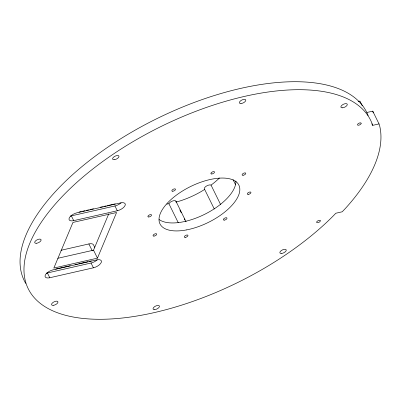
<?xml version="1.0" encoding="UTF-8"?>
<svg xmlns="http://www.w3.org/2000/svg" width="401" height="401" viewBox="0 0 401 401"><rect width="100%" height="100%" fill="white"/><g stroke="black" fill="none" stroke-linecap="round" stroke-linejoin="round"><path stroke-width="0.6" d="M97.453 258.149L116.576 212.51L72.957 222.425L53.839 268.058L97.453 258.149L93.528 250.169L108.776 213.773M166.821 204.104L168.911 203.708A4.005 1.825 -26.2 0 1 173.347 200.781A4.005 1.825 -26.2 0 1 176.009 202.094L178.169 201.528A50.947 23.208 -26.2 0 0 201.312 191.483L204.65 189.422A4.005 1.825 -26.2 0 1 206.124 186.27A4.005 1.825 -26.2 0 1 211.036 185.092L211.658 184.65A50.947 23.208 -26.2 0 0 219.442 178.004M358.138 101.493L359.943 101.082L362.298 105.869M366.93 112.47L372.75 111.147L379.03 123.914L379.742 126.235A197.432 89.939 -26.2 0 1 345.226 208.62L342.213 211.788L335.807 213.247L333.492 215.678A190.806 86.922 -26.2 0 1 58.626 313.171A190.806 86.922 -26.2 0 1 129.643 143.668A190.806 86.922 -26.2 0 1 372.073 123.588L372.624 125.373L379.03 123.914M78.957 212.084L81.383 211.533M82.591 211.257L85.012 210.71M86.225 210.435L88.646 209.883M89.859 209.608L93.493 208.786M100.155 207.277L102.581 206.726M103.789 206.45L106.21 205.903M107.423 205.628L115.298 203.838M70.3 216.039A6.927 3.158 -26.2 0 0 71.348 215.858L114.952 205.969A6.927 3.158 -26.2 0 0 121.107 202.796M73.704 220.645L117.308 210.756A6.927 3.158 -26.2 0 0 125.107 205.432A6.927 3.158 -26.2 0 0 120.601 202.901L76.992 212.791A6.927 3.158 -26.2 0 0 69.193 218.119A6.927 3.158 -26.2 0 0 73.704 220.645L71.348 215.858M60.992 250.289L88.867 243.943A6.972 3.178 -26.2 0 1 93.403 244.7L94.711 247.362M57.789 258.289L93.528 250.169M55.644 269.036L70.19 265.723M75.037 264.615L77.458 264.064M78.671 263.788L87.759 261.718M88.972 261.442L91.393 260.891M46.376 273.141A6.972 3.178 -26.2 0 0 47.423 272.956L91.052 263.016A6.972 3.178 -26.2 0 0 97.242 259.823M49.779 277.743L93.408 267.808A6.972 3.178 -26.2 0 0 101.258 262.444A6.972 3.178 -26.2 0 0 96.721 259.903L53.092 269.838A6.972 3.178 -26.2 0 0 45.243 275.196A6.972 3.178 -26.2 0 0 49.779 277.743L47.423 272.956M371.837 123.774L372.624 125.373M233.061 179.653L235.537 184.681M211.036 185.092L220.655 204.64M204.65 189.422L214.269 208.971M175.909 201.147L186.079 221.813M179.859 209.913L181.232 212.705M184.254 218.851L184.806 219.969M168.911 203.708L178.255 222.7M114.952 205.969L117.308 210.756M88.867 243.943L92.27 250.861M91.052 263.016L93.408 267.808M372.75 111.147L373.281 112.887M25.734 283.422A190.806 86.922 -26.2 0 1 157.713 118.225A190.806 86.922 -26.2 0 1 368.148 115.608M235.898 181.031A43.955 20.025 -26.2 0 1 204.916 214.184A43.955 20.025 -26.2 0 1 159.082 219.482M320.314 220.856L320.068 221.442A2 0.912 -26.2 0 1 317.066 222.695A2 0.912 -26.2 0 1 317.843 220.841A2 0.912 -26.2 0 1 320.314 220.856M361.161 123.358L360.915 123.944A2 0.912 -26.2 0 1 357.918 125.197A2 0.912 -26.2 0 1 358.695 123.343A2 0.912 -26.2 0 1 361.161 123.358M342.469 107.814A3.499 1.594 -26.2 0 0 347.291 104.526A3.499 1.594 -26.2 0 0 342.469 104.816A3.499 1.594 -26.2 0 0 342.469 107.814M281.447 253.472A3.499 1.594 -26.2 0 0 286.269 250.179A3.499 1.594 -26.2 0 0 281.442 250.475A3.499 1.594 -26.2 0 0 281.447 253.472M154.641 309.632A3.499 1.594 -26.2 0 0 159.458 306.344A3.499 1.594 -26.2 0 0 154.636 306.635A3.499 1.594 -26.2 0 0 154.641 309.632M53.153 305.356A3.499 1.594 -26.2 0 0 57.975 302.063A3.499 1.594 -26.2 0 0 53.148 302.359A3.499 1.594 -26.2 0 0 53.153 305.356M36.301 243.292A3.499 1.594 -26.2 0 0 41.123 240.004A3.499 1.594 -26.2 0 0 36.296 240.294A3.499 1.594 -26.2 0 0 36.301 243.292M114.175 159.703A3.499 1.594 -26.2 0 0 118.997 156.41A3.499 1.594 -26.2 0 0 114.175 156.701A3.499 1.594 -26.2 0 0 114.175 159.703M240.986 103.538A3.499 1.594 -26.2 0 0 245.808 100.245A3.499 1.594 -26.2 0 0 240.981 100.541A3.499 1.594 -26.2 0 0 240.986 103.538M186.475 229.923A43.955 20.025 -26.2 0 0 239.046 185.498A43.955 20.025 -26.2 0 0 172.726 198.049A43.955 20.025 -26.2 0 0 186.475 229.923M243.031 175.282A2 0.912 -26.2 0 0 245.788 173.402A2 0.912 -26.2 0 0 243.031 173.568A2 0.912 -26.2 0 0 243.031 175.282M248.194 194.395A2 0.912 -26.2 0 0 250.951 192.51A2 0.912 -26.2 0 0 248.194 192.68A2 0.912 -26.2 0 0 248.194 194.395M224.249 220.124A2 0.912 -26.2 0 0 227.001 218.239A2 0.912 -26.2 0 0 224.244 218.41A2 0.912 -26.2 0 0 224.249 220.124M211.783 173.979A2 0.912 -26.2 0 0 214.54 172.099A2 0.912 -26.2 0 0 211.783 172.27A2 0.912 -26.2 0 0 211.783 173.979M172.751 191.252A2 0.912 -26.2 0 0 175.508 189.372A2 0.912 -26.2 0 0 172.751 189.543A2 0.912 -26.2 0 0 172.751 191.252M148.806 216.981A2 0.912 -26.2 0 0 151.558 215.101A2 0.912 -26.2 0 0 148.801 215.267A2 0.912 -26.2 0 0 148.806 216.981M153.964 236.094A2 0.912 -26.2 0 0 156.721 234.214A2 0.912 -26.2 0 0 153.964 234.379A2 0.912 -26.2 0 0 153.964 236.094M185.217 237.397A2 0.912 -26.2 0 0 187.969 235.512A2 0.912 -26.2 0 0 185.212 235.683A2 0.912 -26.2 0 0 185.217 237.397"/></g></svg>
